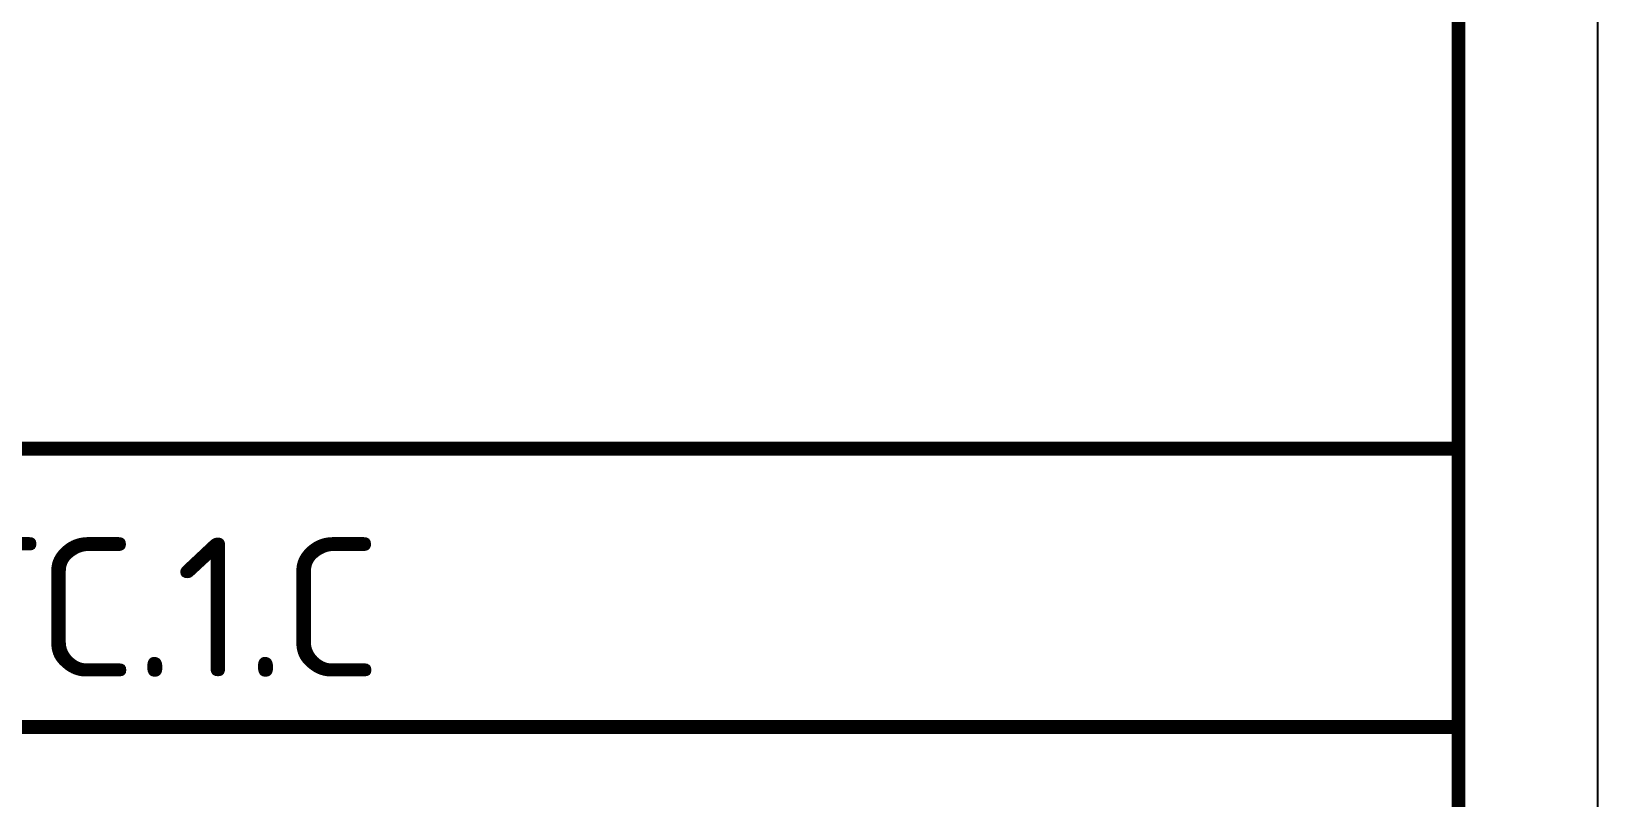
# Model space of a CAD drawing. Header units: metres. Extents: x 1642 to 8476, y 831 to 5441.
# Drawn here: x 6121.7 to 6178, y 1222.5 to 1250 of the extents above; entities that cross this region are included whole.
import ezdxf
from ezdxf.enums import TextEntityAlignment as Align

# ---------------------------------------------------------------- set-up
doc = ezdxf.new("R2010")
doc.units = ezdxf.units.M
doc.layers.add('Размеры на чертеже', color=250, linetype='Continuous', lineweight=25)
doc.styles.add('-ISOCPEUR-', font='isocpeur.ttf')
doc.styles.get("Standard").update_dxf_attribs({"font": 'arial.ttf'})

# ---------------------------------------------------------------- blocks, each defined once
blk = doc.blocks.new('*U326')
blk.add_lwpolyline([(0, 0), (420, 0), (420, -297), (0, -297)], close=True)
at = {"const_width": 0.5}
blk.add_lwpolyline([(20, -5), (415, -5), (415, -292), (20, -292)], close=True, dxfattribs=at)
for points in [[(230, -292), (230, -237), (415, -237)], [(295, -247), (415, -247)]]:
    blk.add_lwpolyline(points, dxfattribs=at)
blk.add_attdef('РАЗРАБОТАЛ', text='', height=2.5).set_placement((250.501, -264.224), align=Align.MIDDLE_LEFT)
at = {"flags": 8}
for tag, height, p in [('ДАТА', 2.5, (290.074, -264.402)), ('ЛИСТ', 3, (386.388, -271.915)), ('ЛИСТОВ', 3, (403.888, -271.915))]:
    blk.add_attdef(tag, text='', height=height, dxfattribs=at).set_placement(p, align=Align.MIDDLE_CENTER)
blk.add_attdef('ПРОВЕРИЛ', (250.749, -270.729), '', height=2.5)
for tag, p in [('ТЕПЛОВЫЕ_СЕТИ_001', (315.411, -270.975)), ('ИМЯ_ЧЕРТЕЖА_001', (318.543, -284.679))]:
    blk.add_attdef(tag, p, '', height=3, dxfattribs=at)
at = {"style": '-ISOCPEUR-', "flags": 8}
blk.add_attdef('ФОРМАТ', text='', height=3, dxfattribs=at).set_placement((380.972, -294.745), align=Align.MIDDLE_CENTER)

msp = doc.modelspace()

# ---------------------------------------------------------------- block references
at = {"layer": 'Размеры на чертеже', "lineweight": 90}
msp.add_blockref('*U326', (5757.995, 1472.024), dxfattribs=at)

# ---------------------------------------------------------------- texts
at = {"insert": (6087.193, 1231.832), "char_height": 5, "width": 38.55785, "attachment_point": 1, "style": '-ISOCPEUR-'}
msp.add_mtext('0802.Р.22-ТС.1.С', dxfattribs=at)

doc.saveas('drawing.dxf')
